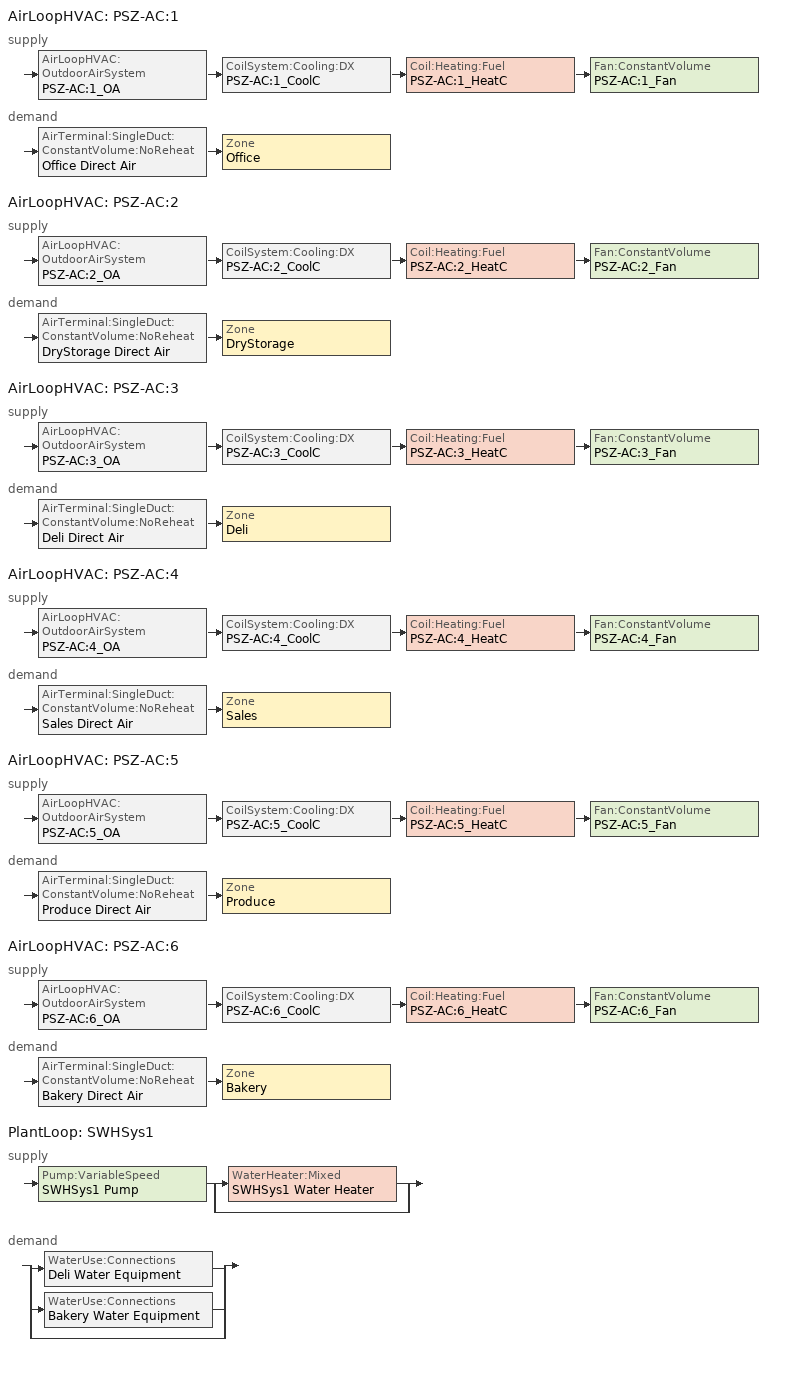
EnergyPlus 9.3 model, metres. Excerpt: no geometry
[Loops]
AirLoopHVAC 'PSZ-AC:1'
 supply: AirLoopHVAC:OutdoorAirSystem 'PSZ-AC:1_OA' > CoilSystem:Cooling:DX 'PSZ-AC:1_CoolC' > Coil:Heating:Fuel 'PSZ-AC:1_HeatC' > Fan:ConstantVolume 'PSZ-AC:1_Fan'
 demand: AirTerminal:SingleDuct:ConstantVolume:NoReheat 'Office Direct Air' > Zone 'Office'
AirLoopHVAC 'PSZ-AC:2'
 supply: AirLoopHVAC:OutdoorAirSystem 'PSZ-AC:2_OA' > CoilSystem:Cooling:DX 'PSZ-AC:2_CoolC' > Coil:Heating:Fuel 'PSZ-AC:2_HeatC' > Fan:ConstantVolume 'PSZ-AC:2_Fan'
 demand: AirTerminal:SingleDuct:ConstantVolume:NoReheat 'DryStorage Direct Air' > Zone 'DryStorage'
AirLoopHVAC 'PSZ-AC:3'
 supply: AirLoopHVAC:OutdoorAirSystem 'PSZ-AC:3_OA' > CoilSystem:Cooling:DX 'PSZ-AC:3_CoolC' > Coil:Heating:Fuel 'PSZ-AC:3_HeatC' > Fan:ConstantVolume 'PSZ-AC:3_Fan'
 demand: AirTerminal:SingleDuct:ConstantVolume:NoReheat 'Deli Direct Air' > Zone 'Deli'
AirLoopHVAC 'PSZ-AC:4'
 supply: AirLoopHVAC:OutdoorAirSystem 'PSZ-AC:4_OA' > CoilSystem:Cooling:DX 'PSZ-AC:4_CoolC' > Coil:Heating:Fuel 'PSZ-AC:4_HeatC' > Fan:ConstantVolume 'PSZ-AC:4_Fan'
 demand: AirTerminal:SingleDuct:ConstantVolume:NoReheat 'Sales Direct Air' > Zone 'Sales'
AirLoopHVAC 'PSZ-AC:5'
 supply: AirLoopHVAC:OutdoorAirSystem 'PSZ-AC:5_OA' > CoilSystem:Cooling:DX 'PSZ-AC:5_CoolC' > Coil:Heating:Fuel 'PSZ-AC:5_HeatC' > Fan:ConstantVolume 'PSZ-AC:5_Fan'
 demand: AirTerminal:SingleDuct:ConstantVolume:NoReheat 'Produce Direct Air' > Zone 'Produce'
AirLoopHVAC 'PSZ-AC:6'
 supply: AirLoopHVAC:OutdoorAirSystem 'PSZ-AC:6_OA' > CoilSystem:Cooling:DX 'PSZ-AC:6_CoolC' > Coil:Heating:Fuel 'PSZ-AC:6_HeatC' > Fan:ConstantVolume 'PSZ-AC:6_Fan'
 demand: AirTerminal:SingleDuct:ConstantVolume:NoReheat 'Bakery Direct Air' > Zone 'Bakery'
PlantLoop 'SWHSys1'
 supply: Pump:VariableSpeed 'SWHSys1 Pump' > split
  | WaterHeater:Mixed 'SWHSys1 Water Heater'
  | bypass
 demand: split
  | WaterUse:Connections 'Deli Water Equipment'
  | WaterUse:Connections 'Bakery Water Equipment'
  | bypass
[Fan:ConstantVolume] Availability Schedule=HVACOperationSchd; Maximum Flow Rate {m3/s}=AUTOSIZE; Motor In Airstream Fraction=1
Name | Fan Total Efficiency | Pressure Rise {Pa} | Motor Efficiency
PSZ-AC:1_Fan | 0.546 | 622 | 0.84
PSZ-AC:2_Fan; PSZ-AC:5_Fan | 0.58175 | 1109.648 | 0.895
PSZ-AC:3_Fan; PSZ-AC:6_Fan | 0.56875 | 622 | 0.875
PSZ-AC:4_Fan | 0.6006 | 1017.592 | 0.924
[Fan:ZoneExhaust] Availability Schedule=HVACOperationSchd
Name | Fan Total Efficiency | Pressure Rise {Pa} | Maximum Flow Rate {m3/s}
Bakery Exhaust Fan | 0.338 | 125 | 0.354
Deli Exhaust Fan | 1 | 1.0e-006 | 0.3375
Sales Exhaust Fan | 1 | 1.0e-006 | 1.0785
[Coil:Heating:Fuel] Availability Schedule=ALWAYS_ON; Fuel Type=NaturalGas; Nominal Capacity {W}=AUTOSIZE
Name | Burner Efficiency
PSZ-AC:1_HeatC | 0.8
PSZ-AC:2_HeatC; PSZ-AC:3_HeatC; PSZ-AC:4_HeatC; PSZ-AC:5_HeatC; PSZ-AC:6_HeatC | 0.78
[Coil:Cooling:DX:SingleSpeed]
PSZ-AC:1_CoolC DXCoil: Availability Schedule=ALWAYS_ON; Gross Rated Total Cooling Capacity {W}=AUTOSIZE; Gross Rated Sensible Heat Ratio=AUTOSIZE; Gross Rated Cooling COP {W/W}=3.66668; Rated Air Flow Rate {m3/s}=AUTOSIZE; Total Cooling Capacity Function of Temperature Curve=Cool-Cap-fT; Total Cooling Capacity Function of Flow Fraction Curve=ConstantCubic; Energy Input Ratio Function of Temperature Curve=Cool-EIR-fT; Energy Input Ratio Function of Flow Fraction Curve=ConstantCubic; Part Load Fraction Correlation Curve=Cool-PLF-fPLR
[Coil:Cooling:DX:TwoSpeed] Availability Schedule=ALWAYS_ON; High Speed Gross Rated Total Cooling Capacity {W}=AUTOSIZE; High Speed Rated Sensible Heat Ratio=AUTOSIZE; High Speed Rated Air Flow Rate {m3/s}=AUTOSIZE; Total Cooling Capacity Function of Temperature Curve=Measured_CoolCStandard10Ton_CapFT; Total Cooling Capacity Function of Flow Fraction Curve=Measured_CoolCStandard10Ton_CapFF; Energy Input Ratio Function of Temperature Curve=Measured_CoolCStandard10Ton_EIRFT; Energy Input Ratio Function of Flow Fraction Curve=Measured_CoolCStandard10Ton_EIRFFF; Part Load Fraction Correlation Curve=No_PLR_Degredation; Low Speed Gross Rated Total Cooling Capacity {W}=AUTOSIZE; Low Speed Gross Rated Sensible Heat Ratio=AUTOSIZE; Low Speed Rated Air Flow Rate {m3/s}=AUTOSIZE; Low Speed Total Cooling Capacity Function of Temperature Curve=Measured_LowSpeedCoolCapLSFT; Low Speed Energy Input Ratio Function of Temperature Curve=Measured_LowSpeedCoolEIRLSFT
Name | High Speed Gross Rated Cooling COP {W/W} | Low Speed Gross Rated Cooling COP {W/W}
PSZ-AC:2_CoolC DXCoil; PSZ-AC:5_CoolC DXCoil | 3.23372 | 3.28187
PSZ-AC:3_CoolC DXCoil; PSZ-AC:6_CoolC DXCoil | 3.30033 | 3.34947
PSZ-AC:4_CoolC DXCoil | 3.13381 | 3.18046
[Zone equipment]
Bakery: Bakery Exhaust Fan, Bakery Direct Air
Deli: Deli Exhaust Fan, Deli Direct Air
DryStorage: DryStorage Direct Air
Office: Office Direct Air
Produce: Produce Direct Air
Sales: Sales Exhaust Fan, Sales Direct Air
[Sizing:Zone] Zone Cooling Design Supply Air Temperature Input Method=SupplyAirTemperature; Zone Cooling Design Supply Air Temperature {C}=14; Zone Heating Design Supply Air Temperature Input Method=SupplyAirTemperature; Zone Heating Design Supply Air Temperature {C}=40; Zone Cooling Design Supply Air Humidity Ratio {kgWater/kgDryAir}=0.0085; Zone Heating Design Supply Air Humidity Ratio {kgWater/kgDryAir}=0.008; Cooling Design Air Flow Method=DesignDay; Heating Design Air Flow Method=DesignDay; Account for Dedicated Outdoor Air System=No; Dedicated Outdoor Air System Control Strategy=NeutralSupplyAir; Dedicated Outdoor Air Low Setpoint Temperature for Design {C}=autosize; Dedicated Outdoor Air High Setpoint Temperature for Design {C}=autosize
Name | Design Specification Outdoor Air Object
Bakery | SZ DSOA Bakery
Deli | SZ DSOA Deli
DryStorage | SZ DSOA DryStorage
Office | SZ DSOA Office
Produce | SZ DSOA Produce
Sales | SZ DSOA Sales
[DesignSpecification:OutdoorAir]
Name | Outdoor Air Method | Outdoor Air Flow per Zone Floor Area {m3/s-m2} | Outdoor Air Flow per Person {m3/s-person}
SZ DSOA Bakery; SZ DSOA Deli; SZ DSOA Produce; SZ DSOA Sales | Flow/Area | 0.0015
SZ DSOA DryStorage | Flow/Area | 0.00075
SZ DSOA Office | Flow/Person |  | 0.01
[ZoneControl:Thermostat] Control Type Schedule=Dual Zone Control Type Sched
Name | Zone or ZoneList | Control 1
Bakery Thermostat | Bakery | Bakery DualSPSched
Deli Thermostat | Deli | Deli DualSPSched
DryStorage Thermostat | DryStorage | DryStorage DualSPSched
Office Thermostat | Office | Office DualSPSched
Produce Thermostat | Produce | Produce DualSPSched
Sales Thermostat | Sales | Sales DualSPSched
[ThermostatSetpoint:DualSetpoint] Heating Setpoint Temperature Schedule=HTGSETP_SCH; Cooling Setpoint Temperature Schedule=CLGSETP_SCH
Bakery DualSPSched; Deli DualSPSched; DryStorage DualSPSched; Office DualSPSched; Produce DualSPSched; Sales DualSPSched
[SetpointManager:SingleZone:Reheat] Control Variable=Temperature; Minimum Supply Air Temperature {C}=10; Maximum Supply Air Temperature {C}=50
Name | Control Zone | Setpoint Node or NodeList
SupAirTemp MngrBakery | Bakery | PSZ-AC:6 Supply Equipment Outlet Node
SupAirTemp MngrDeli | Deli | PSZ-AC:3 Supply Equipment Outlet Node
SupAirTemp MngrDryStorage | DryStorage | PSZ-AC:2 Supply Equipment Outlet Node
SupAirTemp MngrOffice | Office | PSZ-AC:1 Supply Equipment Outlet Node
SupAirTemp MngrProduce | Produce | PSZ-AC:5 Supply Equipment Outlet Node
SupAirTemp MngrSales | Sales | PSZ-AC:4 Supply Equipment Outlet Node
[Sizing:System] Type of Load to Size On=Sensible; Design Outdoor Air Flow Rate {m3/s}=AUTOSIZE; Central Heating Maximum System Air Flow Ratio=1; Preheat Design Temperature {C}=7; Preheat Design Humidity Ratio {kgWater/kgDryAir}=0.008; Precool Design Temperature {C}=12.8; Precool Design Humidity Ratio {kgWater/kgDryAir}=0.008; Central Cooling Design Supply Air Temperature {C}=12.8; Central Heating Design Supply Air Temperature {C}=40; Type of Zone Sum to Use=NonCoincident; Central Cooling Design Supply Air Humidity Ratio {kgWater/kgDryAir}=0.0085; Central Heating Design Supply Air Humidity Ratio {kgWater/kgDryAir}=0.008; Cooling Supply Air Flow Rate Method=DesignDay; Heating Supply Air Flow Rate Method=DesignDay; System Outdoor Air Method=ZoneSum; Zone Maximum Outdoor Air Fraction=1; Cooling Design Capacity Method=CoolingDesignCapacity; Cooling Design Capacity {W}=autosize; Heating Design Capacity Method=HeatingDesignCapacity; Heating Design Capacity {W}=autosize; Central Cooling Capacity Control Method=OnOff
Name | 100% Outdoor Air in Cooling | 100% Outdoor Air in Heating
PSZ-AC:1; PSZ-AC:2; PSZ-AC:4; PSZ-AC:5; PSZ-AC:6 | No | No
PSZ-AC:3 | YES | YES
[Controller:OutdoorAir] Minimum Outdoor Air Flow Rate {m3/s}=AUTOSIZE; Maximum Outdoor Air Flow Rate {m3/s}=AUTOSIZE; Economizer Control Type=NoEconomizer; Economizer Control Action Type=ModulateFlow; Economizer Maximum Limit Dry-Bulb Temperature {C}=28; Economizer Maximum Limit Enthalpy {J/kg}=64000; Economizer Minimum Limit Dry-Bulb Temperature {C}=-100; Lockout Type=NoLockout; Minimum Limit Type=FixedMinimum; Minimum Outdoor Air Schedule=MinOA_Sched
PSZ-AC:1_OA_Controller; PSZ-AC:2_OA_Controller; PSZ-AC:3_OA_Controller; PSZ-AC:4_OA_Controller; PSZ-AC:5_OA_Controller; PSZ-AC:6_OA_Controller
[AirLoopHVAC] Design Supply Air Flow Rate {m3/s}=AUTOSIZE
PSZ-AC:1; PSZ-AC:2; PSZ-AC:3; PSZ-AC:4; PSZ-AC:5; PSZ-AC:6
[CoilSystem:Cooling:DX] Availability Schedule=ALWAYS_ON
Name | Cooling Coil
PSZ-AC:1_CoolC | PSZ-AC:1_CoolC DXCoil
PSZ-AC:2_CoolC | PSZ-AC:2_CoolC DXCoil
PSZ-AC:3_CoolC | PSZ-AC:3_CoolC DXCoil
PSZ-AC:4_CoolC | PSZ-AC:4_CoolC DXCoil
PSZ-AC:5_CoolC | PSZ-AC:5_CoolC DXCoil
PSZ-AC:6_CoolC | PSZ-AC:6_CoolC DXCoil
[AirTerminal:SingleDuct:ConstantVolume:NoReheat] Availability Schedule=ALWAYS_ON; Maximum Air Flow Rate {m3/s}=AUTOSIZE
Bakery Direct Air; Deli Direct Air; DryStorage Direct Air; Office Direct Air; Produce Direct Air; Sales Direct Air
[SetpointManager:MixedAir] Control Variable=Temperature
Name | Setpoint Node or NodeList
PSZ-AC:1_CoolC SAT Manager | PSZ-AC:1_CoolC-PSZ-AC:1_HeatCNode
PSZ-AC:1_HeatC MixedAir Manager | PSZ-AC:1_HeatC-PSZ-AC:1_FanNode
PSZ-AC:1_OAMixed Air Temp Manager | PSZ-AC:1_OA-PSZ-AC:1_CoolCNode
PSZ-AC:2_CoolC SAT Manager | PSZ-AC:2_CoolC-PSZ-AC:2_HeatCNode
PSZ-AC:2_HeatC MixedAir Manager | PSZ-AC:2_HeatC-PSZ-AC:2_FanNode
PSZ-AC:2_OAMixed Air Temp Manager | PSZ-AC:2_OA-PSZ-AC:2_CoolCNode
PSZ-AC:3_CoolC SAT Manager | PSZ-AC:3_CoolC-PSZ-AC:3_HeatCNode
PSZ-AC:3_HeatC MixedAir Manager | PSZ-AC:3_HeatC-PSZ-AC:3_FanNode
PSZ-AC:3_OAMixed Air Temp Manager | PSZ-AC:3_OA-PSZ-AC:3_CoolCNode
PSZ-AC:4_CoolC SAT Manager | PSZ-AC:4_CoolC-PSZ-AC:4_HeatCNode
PSZ-AC:4_HeatC MixedAir Manager | PSZ-AC:4_HeatC-PSZ-AC:4_FanNode
PSZ-AC:4_OAMixed Air Temp Manager | PSZ-AC:4_OA-PSZ-AC:4_CoolCNode
PSZ-AC:5_CoolC SAT Manager | PSZ-AC:5_CoolC-PSZ-AC:5_HeatCNode
PSZ-AC:5_HeatC MixedAir Manager | PSZ-AC:5_HeatC-PSZ-AC:5_FanNode
PSZ-AC:5_OAMixed Air Temp Manager | PSZ-AC:5_OA-PSZ-AC:5_CoolCNode
PSZ-AC:6_CoolC SAT Manager | PSZ-AC:6_CoolC-PSZ-AC:6_HeatCNode
PSZ-AC:6_HeatC MixedAir Manager | PSZ-AC:6_HeatC-PSZ-AC:6_FanNode
PSZ-AC:6_OAMixed Air Temp Manager | PSZ-AC:6_OA-PSZ-AC:6_CoolCNode
[Refrigeration:Case] Availability Schedule=ALWAYS_ON; Rated Ambient Temperature {C}=23.88; Rated Ambient Relative Humidity {percent}=55; Latent Case Credit Curve Type=CaseTemperatureMethod; Case Lighting Schedule=BLDG_LIGHT_SCH; Fraction of Lighting Energy to Case=1; Minimum Anti-Sweat Heater Power per Unit Length {W/m}=0; Under Case HVAC Return Air Fraction=0
Name | Zone | Rated Total Cooling Capacity per Unit Length {W/m} | Rated Latent Heat Ratio | Rated Runtime Fraction | Case Length {m} | Case Operating Temperature {C} | Latent Case Credit Curve | Standard Case Fan Power per Unit Length {W/m} | Operating Case Fan Power per Unit Length {W/m} | Standard Case Lighting Power per Unit Length {W/m} | Case Anti-Sweat Heater Power per Unit Length {W/m} | Anti-Sweat Heater Control Type | Humidity at Zero Anti-Sweat Heater Energy {percent} | Case Height {m} | Fraction of Anti-Sweat Heater Energy to Case | Case Defrost Power per Unit Length {W/m} | Case Defrost Type | Case Defrost Schedule | Case Defrost Drip-Down Schedule | Defrost Energy Correction Curve Type | Refrigerated Case Restocking Schedule | Case Credit Fraction Schedule
Bakery_Case:1_WALKINFREEZER | Bakery | 461.52 | 0.1 | 0.4 | 2.4 | 2.2 | Bakery_Case:1_WALKINFREEZERSingleShelfHorizontal_LatentEnergyMult | 63 | 63 | 26.25 | 0 | None | 0 | 0 | 0 | 0 | NONE | Bakery_Case:1_WALKINFREEZER_CaseDefrost2aDaySched | Bakery_Case:1_WALKINFREEZER_CaseDripDown2aDaySched | None | Bakery_Case:1_WALKINFREEZER_WalkInStockingSched | Bakery_Case:1_WALKINFREEZER_CaseCreditReduxSched
Deli_Case:1_ MULTIDECKDIARYANDDELICASE | Deli | 1442.25 | 0.3 | 0.85 | 3 | 2.2 | Deli_Case:1_ MULTIDECKDIARYANDDELICASEMultiShelfVertical_LatentEnergyMult | 87.6 | 87.6 | 38.7 | 65.6 | None | 0 | 0 | 0.2 | 0 | OffCycle | Deli_Case:1_ MULTIDECKDIARYANDDELICASE_CaseDefrost2aDaySched | Deli_Case:1_ MULTIDECKDIARYANDDELICASE_CaseDripDown2aDaySched | None | Deli_Case:1_ MULTIDECKDIARYANDDELICASE_CaseStockingSched | Deli_Case:1_ MULTIDECKDIARYANDDELICASE_CaseCreditReduxSched
Deli_Case:2_WALKINFREEZER | Deli | 461.52 | 0.1 | 0.4 | 4.8 | 2.2 | Deli_Case:2_WALKINFREEZERSingleShelfHorizontal_LatentEnergyMult | 97.1 | 97.1 | 26.25 | 0 | None | 0 | 0 | 0 | 511.8 | ELECTRIC | Deli_Case:2_WALKINFREEZER_CaseDefrost2aDaySched | Deli_Case:2_WALKINFREEZER_CaseDripDown2aDaySched | None | Deli_Case:2_WALKINFREEZER_WalkInStockingSched | Deli_Case:2_WALKINFREEZER_CaseCreditReduxSched
Produce_Case:1_ MULTIDECKDIARYANDDELICASE | Produce | 1442.25 | 0.3 | 0.85 | 30 | 2.2 | Produce_Case:1_ MULTIDECKDIARYANDDELICASEMultiShelfVertical_LatentEnergyMult | 41 | 41 | 60 | 0 | None | 0 | 0 | 0.2 | 0 | OffCycle | Produce_Case:1_ MULTIDECKDIARYANDDELICASE_CaseDefrost2aDaySched | Produce_Case:1_ MULTIDECKDIARYANDDELICASE_CaseDripDown2aDaySched | None | Produce_Case:1_ MULTIDECKDIARYANDDELICASE_CaseStockingSched | Produce_Case:1_ MULTIDECKDIARYANDDELICASE_CaseCreditReduxSched
Sales_Case:1_MEATDISPLAYCASE | Sales | 1442.25 | 0.1 | 0.85 | 33.58 | 2.2 | Sales_Case:1_MEATDISPLAYCASE_SingleShelfHorizontal_LatentEnergyMult | 87.6 | 87.6 | 38.7 | 65.6 | LINEAR | 35 | 1.5 | 0.2 | 443 | ELECTRIC | Sales_Case:1_MEATDISPLAYCASE_CaseDefrost2aDaySched | Sales_Case:1_MEATDISPLAYCASE_CaseDripDown2aDaySched |  | Sales_Case:1_MEATDISPLAYCASE_CaseStockingSched
Sales_Case:2_ MULTIDECKDIARYANDDELICASE | Sales | 1442.25 | 0.3 | 0.85 | 49.25 | 2.2 | Sales_Case:2_ MULTIDECKDIARYANDDELICASEMultiShelfVertical_LatentEnergyMult | 41 | 41 | 60 | 0 | None | 0 | 0 | 0.2 | 0 | OffCycle | Sales_Case:2_ MULTIDECKDIARYANDDELICASE_CaseDefrost2aDaySched | Sales_Case:2_ MULTIDECKDIARYANDDELICASE_CaseDripDown2aDaySched | None | Sales_Case:2_ MULTIDECKDIARYANDDELICASE_CaseStockingSched | Sales_Case:2_ MULTIDECKDIARYANDDELICASE_CaseCreditReduxSched
Sales_Case:3_GLASSDOORFROZENFOOD | Sales | 538.44 | 0.13 | 0.85 | 81.69 | -15 | Sales_Case:3_GLASSDOORFROZENFOODSingleShelfHorizontal_LatentEnergyMult | 65.6 | 65.6 | 108.3 | 233 | HeatBalanceMethod | 1.5 | 1.5 | 0.2 | 1312 | ELECTRIC | Sales_Case:3_GLASSDOORFROZENFOOD_CaseDefrost2aDaySched | Sales_Case:3_GLASSDOORFROZENFOOD_CaseDripDown2aDaySched |  | Sales_Case:3_GLASSDOORFROZENFOOD_CaseStockingSched | Sales_Case:3_GLASSDOORFROZENFOOD_CaseCreditReduxSched
Sales_Case:4_OPENWELLICECREAMDISPLAYCASE | Sales | 528.83 | 0.1 | 0.85 | 39.01 | -12 | Sales_Case:4_OPENWELLICECREAMDISPLAYCASESingleShelfHorizontal_LatentEnergyMult | 32.8 | 32.8 | 0 | 78.7 | LINEAR | 35 | 1.5 | 0.2 | 1378 | ELECTRIC | Sales_Case:4_OPENWELLICECREAMDISPLAYCASE_CaseDefrost2aDaySched | Sales_Case:4_OPENWELLICECREAMDISPLAYCASE_CaseDripDown2aDaySched | None | Sales_Case:4_OPENWELLICECREAMDISPLAYCASE_CaseStockingSched | Sales_Case:4_OPENWELLICECREAMDISPLAYCASE_CaseCreditReduxSched
Sales_Case:5_WALKINFREEZER | Sales | 461.52 | 0.1 | 0.4 | 10.44 | 2.2 | Sales_Case:5_WALKINFREEZERSingleShelfHorizontal_LatentEnergyMult | 97 | 97 | 26.25 | 0 | None | 0 | 0 | 0 | 511.8 | ELECTRIC | Sales_Case:5_WALKINFREEZER_CaseDefrost2aDaySched | Sales_Case:5_WALKINFREEZER_CaseDripDown2aDaySched | None | Sales_Case:5_WALKINFREEZER_WalkInStockingSched | Sales_Case:5_WALKINFREEZER_CaseCreditReduxSched
Sales_Case:6_WALKINFREEZER | Sales | 461.52 | 0.1 | 0.4 | 96.66 | 2.2 | Sales_Case:6_WALKINFREEZERSingleShelfHorizontal_LatentEnergyMult | 63 | 63 | 26.25 | 0 | None | 0 | 0 | 0 | 0 | NONE | Sales_Case:6_WALKINFREEZER_CaseDefrost2aDaySched | Sales_Case:6_WALKINFREEZER_CaseDripDown2aDaySched | None | Sales_Case:6_WALKINFREEZER_WalkInStockingSched | Sales_Case:6_WALKINFREEZER_CaseCreditReduxSched
Sales_Case:7_WALKINFREEZER | Sales | 615.36 | 0.1 | 0.4 | 38.1 | -23.3 | Sales_Case:7_WALKINFREEZERSingleShelfHorizontal_LatentEnergyMult | 105 | 105 | 26.25 | 0 | None | 0 | 0 | 0 | 761.15 | ELECTRIC | Sales_Case:7_WALKINFREEZER_CaseDefrost2aDaySched | Sales_Case:7_WALKINFREEZER_CaseDripDown2aDaySched | None | Sales_Case:7_WALKINFREEZER_WalkInStockingSched | Sales_Case:7_WALKINFREEZER_CaseCreditReduxSched
[Refrigeration:CompressorRack]
RACKD: Heat Rejection Location=OUTDOORS; Design Compressor Rack COP {W/W}=1.3; Compressor Rack COP Function of Temperature Curve=RACKD_RackCOPfTCurve; Design Condenser Fan Power {W}=4500; Condenser Fan Power Function of Temperature Curve=RACKD_RackCondFanCurve2; Condenser Type=AIRCOOLED; Refrigeration Case Name or WalkIn Name or CaseAndWalkInList=Sales_Case:7_WALKINFREEZER
[Refrigeration:CaseAndWalkInList]
Name | Case or WalkIn 1 | Case or WalkIn 2 | Case or WalkIn 3 | Case or WalkIn 4
RACKAcase list | Deli_Case:1_ MULTIDECKDIARYANDDELICASE | Sales_Case:1_MEATDISPLAYCASE | Sales_Case:2_ MULTIDECKDIARYANDDELICASE | Produce_Case:1_ MULTIDECKDIARYANDDELICASE
RACKBcase list | Sales_Case:3_GLASSDOORFROZENFOOD | Sales_Case:4_OPENWELLICECREAMDISPLAYCASE
RACKCcase list | Deli_Case:2_WALKINFREEZER | Sales_Case:5_WALKINFREEZER | Sales_Case:6_WALKINFREEZER | Bakery_Case:1_WALKINFREEZER
[WaterHeater:Mixed]
SWHSys1 Water Heater: Tank Volume {m3}=0.4; Setpoint Temperature Schedule=SWHSys1 Water Heater Setpoint Temperature Schedule Name; Deadband Temperature Difference {deltaC}=2; Maximum Temperature Limit {C}=82.2222; Heater Control Type=Cycle; Heater Maximum Capacity {W}=845000; Heater Fuel Type=NATURALGAS; Heater Thermal Efficiency=0.78; Off Cycle Parasitic Fuel Consumption Rate {W}=20; Off Cycle Parasitic Fuel Type=NATURALGAS; Off Cycle Parasitic Heat Fraction to Tank=0.8; On Cycle Parasitic Fuel Type=NATURALGAS; Ambient Temperature Indicator=SCHEDULE; Ambient Temperature Schedule=SWHSys1 Water Heater Ambient Temperature Schedule Name; Off Cycle Loss Coefficient to Ambient Temperature {W/K}=6; On Cycle Loss Coefficient to Ambient Temperature {W/K}=6; Use Side Effectiveness=1; Source Side Effectiveness=1; Use Side Design Flow Rate {m3/s}=AUTOSIZE; Source Side Design Flow Rate {m3/s}=AUTOSIZE; Indirect Water Heating Recovery Time {hr}=1.5
[Pump:VariableSpeed]
SWHSys1 Pump: Design Maximum Flow Rate {m3/s}=AUTOSIZE; Design Pump Head {Pa}=0.1; Design Power Consumption {W}=AUTOSIZE; Motor Efficiency=1; Fraction of Motor Inefficiencies to Fluid Stream=0; Coefficient 1 of the Part Load Performance Curve=0; Coefficient 2 of the Part Load Performance Curve=1; Coefficient 3 of the Part Load Performance Curve=0; Coefficient 4 of the Part Load Performance Curve=0; Design Minimum Flow Rate {m3/s}=0; Pump Control Type=Intermittent
[WaterUse:Equipment] Peak Flow Rate {m3/s}=5.25e-06; Flow Rate Fraction Schedule=BLDG_SWH_SCH; Target Temperature Schedule=Water Equipment Temp Sched; Hot Water Supply Temperature Schedule=Water Equipment Hot Supply Temp Sched; Sensible Fraction Schedule=Water Equipment Sensible fract sched; Latent Fraction Schedule=Water Equipment Latent fract sched
Name | Zone
Bakery Water Equipment | Bakery
Deli Water Equipment | Deli
[PlantEquipmentList]
SWHSys1 Equipment List: SWHSys1 Water Heater
[Sizing:Plant]
SWHSys1: Loop Type=Heating; Design Loop Exit Temperature {C}=60; Loop Design Temperature Difference {deltaC}=5
[SetpointManager:Scheduled]
SWHSys1 Loop Setpoint Manager: Control Variable=Temperature; Schedule=SWHSys1-Loop-Temp-Schedule; Setpoint Node or NodeList=SWHSys1 Supply Outlet Node
[PlantEquipmentOperationSchemes]
SWHSys1 Loop Operation Scheme List: Control Scheme 1=SWHSys1 Operation Scheme; Control Scheme 1 Schedule=PlantOnSched
[PlantEquipmentOperation:HeatingLoad]
SWHSys1 Operation Scheme: Load Range 1 Lower Limit {W}=0; Load Range 1 Upper Limit {W}=1000000000000000; Range 1 Equipment List=SWHSys1 Equipment List
[PlantLoop]
SWHSys1: Fluid Type=Water; Plant Equipment Operation Scheme=SWHSys1 Loop Operation Scheme List; Maximum Loop Temperature {C}=60; Minimum Loop Temperature {C}=10; Maximum Loop Flow Rate {m3/s}=AUTOSIZE; Minimum Loop Flow Rate {m3/s}=0; Plant Loop Volume {m3}=AUTOSIZE; Load Distribution Scheme=Optimal
[WaterUse:Connections]
Name | Water Use Equipment 1
Bakery Water Equipment | Bakery Water Equipment
Deli Water Equipment | Deli Water Equipment
[EnergyManagementSystem:Sensor]
Cooling_Coil_1: PSZ-AC:1_COOLC DXCOIL; Cooling Coil Electric Energy
Cooling_Coil_2: PSZ-AC:2_COOLC DXCOIL; Cooling Coil Electric Energy
Cooling_Coil_3: PSZ-AC:3_COOLC DXCOIL; Cooling Coil Electric Energy
Cooling_Coil_4: PSZ-AC:4_COOLC DXCOIL; Cooling Coil Electric Energy
Cooling_Coil_5: PSZ-AC:5_COOLC DXCOIL; Cooling Coil Electric Energy
Cooling_Coil_6: PSZ-AC:6_COOLC DXCOIL; Cooling Coil Electric Energy
BAKERY_O: BAKERY; Zone People Occupant Count
BAKERY_T: BAKERY; Zone Mean Air Temperature
BAKERY_H: BAKERY; Zone Air System Sensible Heating Energy
BAKERY_C: BAKERY; Zone Air System Sensible Cooling Energy
DELI_O: DELI; Zone People Occupant Count
DELI_T: DELI; Zone Mean Air Temperature
DELI_H: DELI; Zone Air System Sensible Heating Energy
DELI_C: DELI; Zone Air System Sensible Cooling Energy
DRYSTORAGE_O: DRYSTORAGE; Zone People Occupant Count
DRYSTORAGE_T: DRYSTORAGE; Zone Mean Air Temperature
DRYSTORAGE_H: DRYSTORAGE; Zone Air System Sensible Heating Energy
DRYSTORAGE_C: DRYSTORAGE; Zone Air System Sensible Cooling Energy
OFFICE_O: OFFICE; Zone People Occupant Count
OFFICE_T: OFFICE; Zone Mean Air Temperature
OFFICE_H: OFFICE; Zone Air System Sensible Heating Energy
OFFICE_C: OFFICE; Zone Air System Sensible Cooling Energy
PRODUCE_O: PRODUCE; Zone People Occupant Count
PRODUCE_T: PRODUCE; Zone Mean Air Temperature
PRODUCE_H: PRODUCE; Zone Air System Sensible Heating Energy
PRODUCE_C: PRODUCE; Zone Air System Sensible Cooling Energy
SALES_O: SALES; Zone People Occupant Count
SALES_T: SALES; Zone Mean Air Temperature
SALES_H: SALES; Zone Air System Sensible Heating Energy
SALES_C: SALES; Zone Air System Sensible Cooling Energy
[Schedule:Compact]
ALWAYS_ON; PlantOnSched: Through: 12/31, For: AllDays, Until: 24:00, 1
BLDG_LIGHT_SCH: Through: 12/31, For: Weekdays, Until: 06:00, 0.05, Until: 08:00, 0.2, Until: 09:00, 0.5, Until: 18:00, 0.9, Until: 20:00, 0.6, Until: 21:00, 0.5, Until: 22:00, 0.2, Until: 24:00, 0.05, For: Saturday, Until: 06:00, 0.05, Until: 08:00, 0.1, Until: 09:00, 0.3, Until: 10:00, 0.6, Until: 18:00, 0.9, Until: 19:00, 0.5, Until: 21:00, 0.3, Until: 22:00, 0.1, Until: 24:00, 0.05, For: SummerDesignDay, Until: 24:00, 1, For: WinterDesignDay, Until: 24:00, 0, For: Sunday Holidays AllOtherDays, Until: 06:00, 0.05, Until: 10:00, 0.1, Until: 12:00, 0.4, Until: 17:00, 0.6, Until: 18:00, 0.4, Until: 22:00, 0.2, Until: 24:00, 0.05
CLGSETP_SCH: Through: 12/31, For WinterDesignDay, Until: 24:00, 30, For: AllOtherDays, Until: 6:00, 30, Until: 22:00, 24, Until: 24:00, 30
HTGSETP_SCH: Through: 12/31, For SummerDesignDay, Until: 24:00, 15.6, For: AllOtherDays, Until:  6:00, 15.6, Until: 22:00, 21, Until: 24:00, 15.6
HVACOperationSchd; MinOA_Sched: Through: 12/31, For: AllDays, Until: 06:00, 0, Until: 22:00, 1, Until: 24:00, 0
Dual Zone Control Type Sched: Through: 12/31, For: AllDays, Until: 24:00, 4
Bakery_Case:1_WALKINFREEZER_CaseCreditReduxSched; Deli_Case:2_WALKINFREEZER_CaseCreditReduxSched; Sales_Case:5_WALKINFREEZER_CaseCreditReduxSched; Sales_Case:6_WALKINFREEZER_CaseCreditReduxSched; Sales_Case:7_WALKINFREEZER_CaseCreditReduxSched: Through: 12/31, For:AllDays, Interpolate:No, Until: 7:00, 0.2, Until: 21:00, 0.4, Until: 24:00, 0.2
Bakery_Case:1_WALKINFREEZER_CaseDefrost2aDaySched; Deli_Case:1_ MULTIDECKDIARYANDDELICASE_CaseDefrost2aDaySched; Deli_Case:2_WALKINFREEZER_CaseDefrost2aDaySched; Produce_Case:1_ MULTIDECKDIARYANDDELICASE_CaseDefrost2aDaySched; Sales_Case:1_MEATDISPLAYCASE_CaseDefrost2aDaySched; Sales_Case:2_ MULTIDECKDIARYANDDELICASE_CaseDefrost2aDaySched; Sales_Case:4_OPENWELLICECREAMDISPLAYCASE_CaseDefrost2aDaySched; Sales_Case:5_WALKINFREEZER_CaseDefrost2aDaySched; Sales_Case:6_WALKINFREEZER_CaseDefrost2aDaySched; Sales_Case:7_WALKINFREEZER_CaseDefrost2aDaySched: Through: 12/31, For:AllDays, Interpolate:Average, Until: 11:00, 0, Until: 11:20, 1, Until: 23:00, 0, Until: 23:20, 1, Until: 24:00, 0
Bakery_Case:1_WALKINFREEZER_CaseDripDown2aDaySched; Deli_Case:1_ MULTIDECKDIARYANDDELICASE_CaseDripDown2aDaySched; Deli_Case:2_WALKINFREEZER_CaseDripDown2aDaySched; Produce_Case:1_ MULTIDECKDIARYANDDELICASE_CaseDripDown2aDaySched; Sales_Case:1_MEATDISPLAYCASE_CaseDripDown2aDaySched; Sales_Case:2_ MULTIDECKDIARYANDDELICASE_CaseDripDown2aDaySched; Sales_Case:4_OPENWELLICECREAMDISPLAYCASE_CaseDripDown2aDaySched; Sales_Case:5_WALKINFREEZER_CaseDripDown2aDaySched; Sales_Case:6_WALKINFREEZER_CaseDripDown2aDaySched; Sales_Case:7_WALKINFREEZER_CaseDripDown2aDaySched: Through: 12/31, For:AllDays, Interpolate:Average, Until: 11:00, 0, Until: 11:30, 1, Until: 23:00, 0, Until: 23:30, 1, Until: 24:00, 0
Bakery_Case:1_WALKINFREEZER_WalkInStockingSched; Deli_Case:2_WALKINFREEZER_WalkInStockingSched; Sales_Case:5_WALKINFREEZER_WalkInStockingSched; Sales_Case:6_WALKINFREEZER_WalkInStockingSched; Sales_Case:7_WALKINFREEZER_WalkInStockingSched: Through: 12/31, For: Tuesday Friday, Until: 4:00, 0, Until: 5:00, 725, Until: 6:00, 417, Until: 7:00, 290, Until: 24:00, 0, For: AllOtherDays, Until: 4:00, 0, Until: 5:00, 125, Until: 6:00, 117, Until: 7:00, 90, Until: 19:00, 0, Until: 20:00, 125, Until: 21:00, 117, Until: 22:00, 90, Until: 24:00, 0
Deli_Case:1_ MULTIDECKDIARYANDDELICASE_CaseCreditReduxSched; Produce_Case:1_ MULTIDECKDIARYANDDELICASE_CaseCreditReduxSched; Sales_Case:2_ MULTIDECKDIARYANDDELICASE_CaseCreditReduxSched; Sales_Case:3_GLASSDOORFROZENFOOD_CaseCreditReduxSched; Sales_Case:4_OPENWELLICECREAMDISPLAYCASE_CaseCreditReduxSched: Through: 12/31, For:AllDays, Interpolate:No, Until: 7:00, 0.2, Until: 21:00, 0.6, Until: 24:00, 0.2
Deli_Case:1_ MULTIDECKDIARYANDDELICASE_CaseStockingSched; Produce_Case:1_ MULTIDECKDIARYANDDELICASE_CaseStockingSched; Sales_Case:1_MEATDISPLAYCASE_CaseStockingSched; Sales_Case:2_ MULTIDECKDIARYANDDELICASE_CaseStockingSched; Sales_Case:3_GLASSDOORFROZENFOOD_CaseStockingSched; Sales_Case:4_OPENWELLICECREAMDISPLAYCASE_CaseStockingSched: Through: 12/31, For:AllDays, Until: 13:00, 0, Until: 14:00, 50, Until: 15:00, 35, Until: 24:00, 0
Sales_Case:3_GLASSDOORFROZENFOOD_CaseDefrost2aDaySched: Through: 12/31, For:AllDays, Interpolate:Average, Until: 8:00, 0, Until: 8:17, 1, Until: 18:00, 0, Until: 18:17, 1, Until: 24:00, 0
Sales_Case:3_GLASSDOORFROZENFOOD_CaseDripDown2aDaySched: Through: 12/31, For:AllDays, Interpolate:Average, Until: 8:00, 0, Until: 8:22, 1, Until: 18:00, 0, Until: 18:22, 1, Until: 24:00, 0
BLDG_SWH_SCH: Through: 12/31, For: Weekdays SummerDesignDay, Until: 01:00, 0.04, Until: 03:00, 0.05, Until: 07:00, 0.04, Until: 08:00, 0.15, Until: 09:00, 0.23, Until: 10:00, 0.32, Until: 11:00, 0.41, Until: 12:00, 0.57, Until: 13:00, 0.62, Until: 14:00, 0.61, Until: 15:00, 0.5, Until: 16:00, 0.45, Until: 17:00, 0.46, Until: 18:00, 0.47, Until: 19:00, 0.42, Until: 20:00, 0.34, Until: 21:00, 0.33, Until: 22:00, 0.23, Until: 23:00, 0.13, Until: 24:00, 0.08, For: Saturday WinterDesignDay, Until: 01:00, 0.11, Until: 02:00, 0.1, Until: 03:00, 0.08, Until: 06:00, 0.06, Until: 07:00, 0.07, Until: 08:00, 0.2, Until: 09:00, 0.24, Until: 10:00, 0.27, Until: 11:00, 0.42, Until: 12:00, 0.54, Until: 13:00, 0.59, Until: 14:00, 0.6, Until: 15:00, 0.49, Until: 16:00, 0.48, Until: 17:00, 0.47, Until: 18:00, 0.46, Until: 19:00, 0.44, Until: 20:00, 0.36, Until: 21:00, 0.29, Until: 22:00, 0.22, Until: 23:00, 0.16, Until: 24:00, 0.13, For: Sunday Holidays AllOtherDays, Until: 03:00, 0.07, Until: 06:00, 0.06, Until: 07:00, 0.07, Until: 08:00, 0.1, Until: 09:00, 0.12, Until: 10:00, 0.14, Until: 11:00, 0.29, Until: 12:00, 0.31, Until: 14:00, 0.36, Until: 15:00, 0.34, Until: 16:00, 0.35, Until: 17:00, 0.37, Until: 18:00, 0.34, Until: 19:00, 0.25, Until: 20:00, 0.27, Until: 21:00, 0.21, Until: 22:00, 0.16, Until: 23:00, 0.1, Until: 24:00, 0.06
Water Equipment Latent fract sched: Through: 12/31, For: AllDays, Until: 24:00, 0.05
Water Equipment Sensible fract sched: Through: 12/31, For: AllDays, Until: 24:00, 0.2
Water Equipment Hot Supply Temp Sched; Water Equipment Temp Sched: Through: 12/31, For: AllDays, Until: 24:00, 49
SWHSys1 Water Heater Ambient Temperature Schedule Name: Through: 12/31, For: AllDays, Until: 24:00, 22
SWHSys1 Water Heater Setpoint Temperature Schedule Name; SWHSys1-Loop-Temp-Schedule: Through: 12/31, For: AllDays, Until: 24:00, 60
[Curve:Quadratic]
Name | Coefficient1 Constant | Coefficient2 x | Coefficient3 x**2 | Minimum Value of x | Maximum Value of x | Minimum Curve Output | Maximum Curve Output
Cool-PLF-fPLR | 0.909496 | 0.0986477 | -0.00819488 | 0 | 1 | 0.7 | 1
Measured_CoolCStandard10Ton_CapFF | 0.7685 | 0.2315 | 0 | 0.776 | 1.197
Measured_CoolCStandard10Ton_EIRFFF | 1.192 | -0.1917 | 0 | 0.776 | 1.197
No_PLR_Degredation | 1 | 0 | 0 | 0 | 1
RACKD_RackCOPfTCurve | 1.7603 | -0.0377 | 0.0004 | 10 | 35
RACKD_RackCondFanCurve2 | 0 | 0.0286 | 0 | 0 | 35
[Curve:Cubic]
Name | Coefficient1 Constant | Coefficient2 x | Coefficient3 x**2 | Coefficient4 x**3 | Minimum Value of x | Maximum Value of x
ConstantCubic | 1 | 0 | 0 | 0 | -100 | 100
Bakery_Case:1_WALKINFREEZERSingleShelfHorizontal_LatentEnergyMult; Deli_Case:2_WALKINFREEZERSingleShelfHorizontal_LatentEnergyMult; Sales_Case:1_MEATDISPLAYCASE_SingleShelfHorizontal_LatentEnergyMult; Sales_Case:3_GLASSDOORFROZENFOODSingleShelfHorizontal_LatentEnergyMult; Sales_Case:4_OPENWELLICECREAMDISPLAYCASESingleShelfHorizontal_LatentEnergyMult; Sales_Case:5_WALKINFREEZERSingleShelfHorizontal_LatentEnergyMult; Sales_Case:6_WALKINFREEZERSingleShelfHorizontal_LatentEnergyMult; Sales_Case:7_WALKINFREEZERSingleShelfHorizontal_LatentEnergyMult | 0.020376 | 0.00024378 | 1.14e-05 | 1.811e-07 | -35 | 20
Deli_Case:1_ MULTIDECKDIARYANDDELICASEMultiShelfVertical_LatentEnergyMult; Produce_Case:1_ MULTIDECKDIARYANDDELICASEMultiShelfVertical_LatentEnergyMult; Sales_Case:2_ MULTIDECKDIARYANDDELICASEMultiShelfVertical_LatentEnergyMult | 0.0265263 | 0.00107803 | -6.02558e-05 | 1.23732e-06 | -35 | 20
[Curve:Biquadratic]
Name | Coefficient1 Constant | Coefficient2 x | Coefficient3 x**2 | Coefficient4 y | Coefficient5 y**2 | Coefficient6 x*y | Minimum Value of x | Maximum Value of x | Minimum Value of y | Maximum Value of y
Cool-Cap-fT | 0.971212 | -0.0152755 | 0.00144345 | -0.00039321 | -6.8364e-06 | -0.000290596 | -100 | 100 | -100 | 100
Cool-EIR-fT | 0.286871 | 0.0239022 | -0.000810648 | 0.0134585 | 0.000338936 | -0.000487004 | -100 | 100 | -100 | 100
Measured_LowSpeedCoolCapLSFT | 0.4136 | 0.03105 | 0 | 0.006952 | -0.0002128 | 0 | 11.1 | 29.4 | 10 | 50.3
Measured_CoolCStandard10Ton_CapFT | 0.52357 | 0.03478 | 0 | -0.001915 | -0.00010838 | 0 | 11.1 | 29.4 | 10 | 50.3
Measured_LowSpeedCoolEIRLSFT | 1.1389 | -0.04518 | 0.0014298 | 0.006044 | 0.0006745 | -0.0012325 | 11.1 | 29.4 | 10 | 50.3
Measured_CoolCStandard10Ton_EIRFT | 0.9847 | -0.04285 | 0.0013562 | 0.009934 | 0.0006398 | -0.001169 | 11.1 | 29.4 | 10 | 50.3
